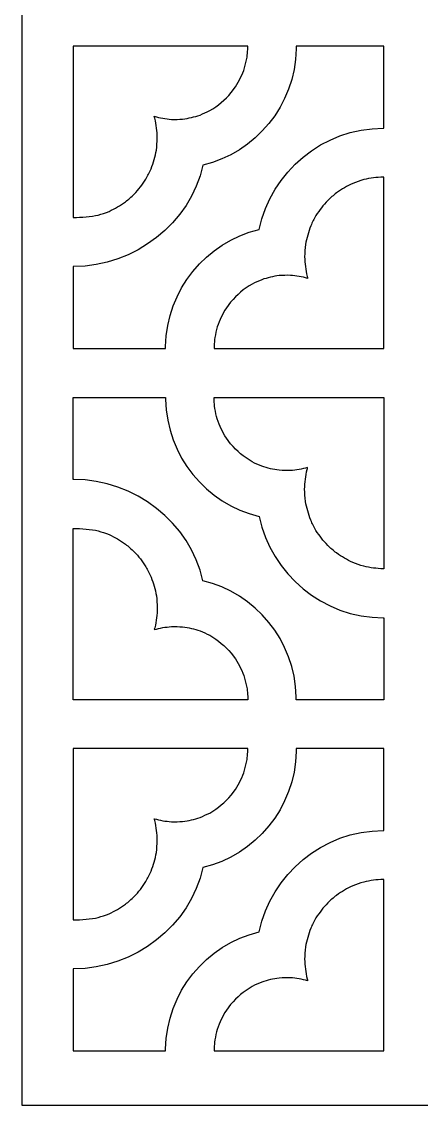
# Model space of a CAD drawing. Header units: centimetres. Extents: x -20.1 to -15.7, y -9 to 9.
# Drawn here: x -20.085 to -18.515, y -9 to -4.742 of the extents above; entities that cross this region are included whole.
import ezdxf

# ---------------------------------------------------------------- set-up
doc = ezdxf.new("R2010")
doc.units = ezdxf.units.CM
doc.header["$MEASUREMENT"] = 0
doc.layers.add('layer 1', color=7, linetype='Continuous')

msp = doc.modelspace()

# ---------------------------------------------------------------- linework, layer by layer
at = {"layer": 'layer 1', "color": 250}
for points, knots in [([(-20.08518, 9.00078), (-20.08518, 9.00078), (-15.65871, 9.00078), (-15.65871, 9.00078), (-15.65871, 9.00078), (-15.65871, 9.00078), (-15.65871, -9.00021), (-15.65871, -9.00021), (-15.65871, -9.00021), (-15.65871, -9.00021), (-20.08518, -9.00021), (-20.08518, -9.00021), (-20.08518, -9.00021), (-20.08518, -9.00021), (-20.08518, 9.00078), (-20.08518, 9.00078)], [0, 0, 0, 0, 0.2, 0.2, 0.2, 0.2, 0.4, 0.4, 0.4, 0.4, 0.6, 0.6, 0.6, 0.6, 1, 1, 1, 1]), ([(-19.88259, -4.83838), (-19.88259, -4.83838), (-19.1971, -4.83838), (-19.1971, -4.83838), (-19.1971, -4.83838), (-19.19716, -4.84366), (-19.19724, -4.84925), (-19.19735, -4.85169), (-19.19735, -4.85169), (-19.19778, -4.86146), (-19.19864, -4.87128), (-19.19993, -4.88146), (-19.19993, -4.88146), (-19.20245, -4.89568), (-19.20552, -4.9091), (-19.20944, -4.923), (-19.20944, -4.923), (-19.21867, -4.95049), (-19.22986, -4.9739), (-19.24538, -4.99834), (-19.24538, -4.99834), (-19.24538, -4.99834), (-19.26192, -5.02067), (-19.26192, -5.02067), (-19.26192, -5.02067), (-19.28715, -5.05009), (-19.31322, -5.07188), (-19.3466, -5.09132), (-19.3466, -5.09132), (-19.35909, -5.0978), (-19.37132, -5.1034), (-19.38438, -5.10862), (-19.38438, -5.10862), (-19.40735, -5.11651), (-19.42879, -5.12148), (-19.45285, -5.12459), (-19.45285, -5.12459), (-19.46771, -5.12574), (-19.48189, -5.12609), (-19.49679, -5.12571), (-19.49679, -5.12571), (-19.52046, -5.12388), (-19.54171, -5.12016), (-19.56445, -5.11374), (-19.56445, -5.11374), (-19.5637, -5.11623), (-19.56297, -5.11873), (-19.56226, -5.12126), (-19.56226, -5.12126), (-19.55621, -5.14767), (-19.55322, -5.172), (-19.55254, -5.1991), (-19.55254, -5.1991), (-19.55294, -5.21525), (-19.55408, -5.2306), (-19.55611, -5.24664), (-19.55611, -5.24664), (-19.56072, -5.27262), (-19.56718, -5.29566), (-19.57679, -5.32021), (-19.57679, -5.32021), (-19.58306, -5.3342), (-19.58969, -5.34727), (-19.59728, -5.36057), (-19.59728, -5.36057), (-19.61115, -5.3824), (-19.62567, -5.40106), (-19.64338, -5.41983), (-19.64338, -5.41983), (-19.65435, -5.43041), (-19.66533, -5.44003), (-19.67725, -5.4495), (-19.67725, -5.4495), (-19.69819, -5.46458), (-19.71852, -5.47642), (-19.74194, -5.48715), (-19.74194, -5.48715), (-19.75618, -5.49284), (-19.77003, -5.49759), (-19.78475, -5.50183), (-19.78475, -5.50183), (-19.81088, -5.50795), (-19.85369, -5.51097), (-19.88049, -5.51166), (-19.88049, -5.51166), (-19.8807, -5.51165), (-19.88152, -5.51165), (-19.88259, -5.51164), (-19.88259, -5.51164), (-19.88259, -5.51164), (-19.88259, -4.83838), (-19.88259, -4.83838)], [0, 0, 0, 0, 0.0416667, 0.0416667, 0.0416667, 0.0416667, 0.0833333, 0.0833333, 0.0833333, 0.0833333, 0.125, 0.125, 0.125, 0.125, 0.1666667, 0.1666667, 0.1666667, 0.1666667, 0.2083333, 0.2083333, 0.2083333, 0.2083333, 0.25, 0.25, 0.25, 0.25, 0.2916667, 0.2916667, 0.2916667, 0.2916667, 0.3333333, 0.3333333, 0.3333333, 0.3333333, 0.375, 0.375, 0.375, 0.375, 0.4166667, 0.4166667, 0.4166667, 0.4166667, 0.4583333, 0.4583333, 0.4583333, 0.4583333, 0.5, 0.5, 0.5, 0.5, 0.5416667, 0.5416667, 0.5416667, 0.5416667, 0.5833333, 0.5833333, 0.5833333, 0.5833333, 0.625, 0.625, 0.625, 0.625, 0.6666667, 0.6666667, 0.6666667, 0.6666667, 0.7083333, 0.7083333, 0.7083333, 0.7083333, 0.75, 0.75, 0.75, 0.75, 0.7916667, 0.7916667, 0.7916667, 0.7916667, 0.8333333, 0.8333333, 0.8333333, 0.8333333, 0.875, 0.875, 0.875, 0.875, 0.9166667, 0.9166667, 0.9166667, 0.9166667, 1, 1, 1, 1]), ([(-19.00629, -4.83838), (-19.00629, -4.83838), (-18.66243, -4.83838), (-18.66243, -4.83838), (-18.66243, -4.83838), (-18.66243, -4.83838), (-18.66243, -5.16033), (-18.66243, -5.16033), (-18.66243, -5.16033), (-18.66362, -5.16033), (-18.66441, -5.16033), (-18.66454, -5.16033), (-18.66454, -5.16033), (-18.90349, -5.16033), (-19.10415, -5.33142), (-19.15284, -5.55859), (-19.15284, -5.55859), (-19.36021, -5.60785), (-19.51605, -5.79489), (-19.51996, -6.01826), (-19.51996, -6.01826), (-19.51998, -6.01935), (-19.52, -6.02255), (-19.52001, -6.02609), (-19.52001, -6.02609), (-19.52001, -6.02609), (-19.88259, -6.02609), (-19.88259, -6.02609), (-19.88259, -6.02609), (-19.88259, -6.02609), (-19.88259, -5.7041), (-19.88259, -5.7041), (-19.88259, -5.7041), (-19.88152, -5.7041), (-19.8807, -5.70411), (-19.88049, -5.70411), (-19.88049, -5.70411), (-19.64154, -5.70411), (-19.42214, -5.53302), (-19.37345, -5.30584), (-19.37345, -5.30584), (-19.16695, -5.25679), (-19.01155, -5.07111), (-19.00639, -4.84899), (-19.00639, -4.84899), (-19.00635, -4.84721), (-19.00631, -4.84279), (-19.00629, -4.83838)], [0, 0, 0, 0, 0.0769231, 0.0769231, 0.0769231, 0.0769231, 0.1538462, 0.1538462, 0.1538462, 0.1538462, 0.2307692, 0.2307692, 0.2307692, 0.2307692, 0.3076923, 0.3076923, 0.3076923, 0.3076923, 0.3846154, 0.3846154, 0.3846154, 0.3846154, 0.4615385, 0.4615385, 0.4615385, 0.4615385, 0.5384615, 0.5384615, 0.5384615, 0.5384615, 0.6153846, 0.6153846, 0.6153846, 0.6153846, 0.6923077, 0.6923077, 0.6923077, 0.6923077, 0.7692308, 0.7692308, 0.7692308, 0.7692308, 0.8461538, 0.8461538, 0.8461538, 0.8461538, 1, 1, 1, 1]), ([(-19.3292, -6.02609), (-19.32917, -6.02153), (-19.32911, -6.0171), (-19.32905, -6.0154), (-19.32905, -6.0154), (-19.32866, -6.00475), (-19.32777, -5.99407), (-19.32636, -5.98297), (-19.32636, -5.98297), (-19.32384, -5.96875), (-19.32077, -5.95533), (-19.31685, -5.94144), (-19.31685, -5.94144), (-19.30762, -5.91394), (-19.29643, -5.89053), (-19.28091, -5.86609), (-19.28091, -5.86609), (-19.28091, -5.86609), (-19.26437, -5.84376), (-19.26437, -5.84376), (-19.26437, -5.84376), (-19.23914, -5.81434), (-19.21307, -5.79255), (-19.17969, -5.77311), (-19.17969, -5.77311), (-19.1672, -5.76663), (-19.15497, -5.76103), (-19.14191, -5.75581), (-19.14191, -5.75581), (-19.11894, -5.74792), (-19.0975, -5.74295), (-19.07344, -5.73984), (-19.07344, -5.73984), (-19.05858, -5.73869), (-19.0444, -5.73834), (-19.0295, -5.73872), (-19.0295, -5.73872), (-19.00583, -5.74055), (-18.98458, -5.74427), (-18.96184, -5.75069), (-18.96184, -5.75069), (-18.96259, -5.7482), (-18.96332, -5.7457), (-18.96403, -5.74317), (-18.96403, -5.74317), (-18.97008, -5.71676), (-18.97307, -5.69243), (-18.97375, -5.66533), (-18.97375, -5.66533), (-18.97335, -5.64918), (-18.97221, -5.63383), (-18.97018, -5.61779), (-18.97018, -5.61779), (-18.96557, -5.59182), (-18.95911, -5.56877), (-18.9495, -5.54422), (-18.9495, -5.54422), (-18.94323, -5.53023), (-18.9366, -5.51717), (-18.92901, -5.50386), (-18.92901, -5.50386), (-18.91514, -5.48203), (-18.90062, -5.46337), (-18.88291, -5.4446), (-18.88291, -5.4446), (-18.87194, -5.43402), (-18.86096, -5.4244), (-18.84904, -5.41493), (-18.84904, -5.41493), (-18.8281, -5.39986), (-18.80777, -5.38802), (-18.78435, -5.37728), (-18.78435, -5.37728), (-18.77011, -5.37159), (-18.75626, -5.36684), (-18.74154, -5.3626), (-18.74154, -5.3626), (-18.71541, -5.35648), (-18.69134, -5.35346), (-18.66454, -5.35277), (-18.66454, -5.35277), (-18.66441, -5.35277), (-18.66363, -5.35278), (-18.66243, -5.35278), (-18.66243, -5.35278), (-18.66243, -5.35278), (-18.66243, -6.02609), (-18.66243, -6.02609), (-18.66243, -6.02609), (-18.66243, -6.02609), (-19.3292, -6.02609), (-19.3292, -6.02609)], [0, 0, 0, 0, 0.0416667, 0.0416667, 0.0416667, 0.0416667, 0.0833333, 0.0833333, 0.0833333, 0.0833333, 0.125, 0.125, 0.125, 0.125, 0.1666667, 0.1666667, 0.1666667, 0.1666667, 0.2083333, 0.2083333, 0.2083333, 0.2083333, 0.25, 0.25, 0.25, 0.25, 0.2916667, 0.2916667, 0.2916667, 0.2916667, 0.3333333, 0.3333333, 0.3333333, 0.3333333, 0.375, 0.375, 0.375, 0.375, 0.4166667, 0.4166667, 0.4166667, 0.4166667, 0.4583333, 0.4583333, 0.4583333, 0.4583333, 0.5, 0.5, 0.5, 0.5, 0.5416667, 0.5416667, 0.5416667, 0.5416667, 0.5833333, 0.5833333, 0.5833333, 0.5833333, 0.625, 0.625, 0.625, 0.625, 0.6666667, 0.6666667, 0.6666667, 0.6666667, 0.7083333, 0.7083333, 0.7083333, 0.7083333, 0.75, 0.75, 0.75, 0.75, 0.7916667, 0.7916667, 0.7916667, 0.7916667, 0.8333333, 0.8333333, 0.8333333, 0.8333333, 0.875, 0.875, 0.875, 0.875, 0.9166667, 0.9166667, 0.9166667, 0.9166667, 1, 1, 1, 1]), ([(-19.00629, -7.40618), (-19.00629, -7.40618), (-18.66243, -7.40618), (-18.66243, -7.40618), (-18.66243, -7.40618), (-18.66243, -7.40618), (-18.66243, -7.08423), (-18.66243, -7.08423), (-18.66243, -7.08423), (-18.66362, -7.08423), (-18.66441, -7.08424), (-18.66454, -7.08424), (-18.66454, -7.08424), (-18.90349, -7.08424), (-19.10415, -6.91315), (-19.15284, -6.68597), (-19.15284, -6.68597), (-19.36021, -6.63671), (-19.51605, -6.44967), (-19.51996, -6.22631), (-19.51996, -6.22631), (-19.51998, -6.22522), (-19.52, -6.22202), (-19.52001, -6.21847), (-19.52001, -6.21847), (-19.52001, -6.21847), (-19.88259, -6.21847), (-19.88259, -6.21847), (-19.88259, -6.21847), (-19.88259, -6.21847), (-19.88259, -6.54047), (-19.88259, -6.54047), (-19.88259, -6.54047), (-19.88152, -6.54046), (-19.8807, -6.54046), (-19.88049, -6.54046), (-19.88049, -6.54046), (-19.64154, -6.54046), (-19.42214, -6.71155), (-19.37345, -6.93873), (-19.37345, -6.93873), (-19.16695, -6.98778), (-19.01155, -7.17345), (-19.00639, -7.39558), (-19.00639, -7.39558), (-19.00635, -7.39735), (-19.00631, -7.40177), (-19.00629, -7.40618)], [0, 0, 0, 0, 0.0769231, 0.0769231, 0.0769231, 0.0769231, 0.1538462, 0.1538462, 0.1538462, 0.1538462, 0.2307692, 0.2307692, 0.2307692, 0.2307692, 0.3076923, 0.3076923, 0.3076923, 0.3076923, 0.3846154, 0.3846154, 0.3846154, 0.3846154, 0.4615385, 0.4615385, 0.4615385, 0.4615385, 0.5384615, 0.5384615, 0.5384615, 0.5384615, 0.6153846, 0.6153846, 0.6153846, 0.6153846, 0.6923077, 0.6923077, 0.6923077, 0.6923077, 0.7692308, 0.7692308, 0.7692308, 0.7692308, 0.8461538, 0.8461538, 0.8461538, 0.8461538, 1, 1, 1, 1]), ([(-19.3292, -6.21847), (-19.32917, -6.22303), (-19.32911, -6.22746), (-19.32905, -6.22916), (-19.32905, -6.22916), (-19.32866, -6.23981), (-19.32777, -6.25049), (-19.32636, -6.26159), (-19.32636, -6.26159), (-19.32384, -6.27581), (-19.32077, -6.28923), (-19.31685, -6.30313), (-19.31685, -6.30313), (-19.30762, -6.33063), (-19.29643, -6.35404), (-19.28091, -6.37847), (-19.28091, -6.37847), (-19.28091, -6.37847), (-19.26437, -6.4008), (-19.26437, -6.4008), (-19.26437, -6.4008), (-19.23914, -6.43022), (-19.21307, -6.45201), (-19.17969, -6.47145), (-19.17969, -6.47145), (-19.1672, -6.47793), (-19.15497, -6.48353), (-19.14191, -6.48875), (-19.14191, -6.48875), (-19.11894, -6.49664), (-19.0975, -6.50162), (-19.07344, -6.50472), (-19.07344, -6.50472), (-19.05858, -6.50587), (-19.0444, -6.50622), (-19.0295, -6.50584), (-19.0295, -6.50584), (-19.00583, -6.50401), (-18.98458, -6.50029), (-18.96184, -6.49388), (-18.96184, -6.49388), (-18.96259, -6.49636), (-18.96332, -6.49887), (-18.96403, -6.5014), (-18.96403, -6.5014), (-18.97008, -6.5278), (-18.97307, -6.55213), (-18.97375, -6.57923), (-18.97375, -6.57923), (-18.97335, -6.59539), (-18.97221, -6.61074), (-18.97018, -6.62677), (-18.97018, -6.62677), (-18.96557, -6.65275), (-18.95911, -6.6758), (-18.9495, -6.70034), (-18.9495, -6.70034), (-18.94323, -6.71433), (-18.9366, -6.7274), (-18.92901, -6.74071), (-18.92901, -6.74071), (-18.91514, -6.76254), (-18.90062, -6.78119), (-18.88291, -6.79997), (-18.88291, -6.79997), (-18.87194, -6.81054), (-18.86096, -6.82016), (-18.84904, -6.82963), (-18.84904, -6.82963), (-18.8281, -6.84471), (-18.80777, -6.85655), (-18.78435, -6.86728), (-18.78435, -6.86728), (-18.77011, -6.87297), (-18.75626, -6.87772), (-18.74154, -6.88196), (-18.74154, -6.88196), (-18.71541, -6.88808), (-18.69134, -6.8911), (-18.66454, -6.89179), (-18.66454, -6.89179), (-18.66441, -6.89179), (-18.66363, -6.89178), (-18.66243, -6.89178), (-18.66243, -6.89178), (-18.66243, -6.89178), (-18.66243, -6.21847), (-18.66243, -6.21847), (-18.66243, -6.21847), (-18.66243, -6.21847), (-19.3292, -6.21847), (-19.3292, -6.21847)], [0, 0, 0, 0, 0.0416667, 0.0416667, 0.0416667, 0.0416667, 0.0833333, 0.0833333, 0.0833333, 0.0833333, 0.125, 0.125, 0.125, 0.125, 0.1666667, 0.1666667, 0.1666667, 0.1666667, 0.2083333, 0.2083333, 0.2083333, 0.2083333, 0.25, 0.25, 0.25, 0.25, 0.2916667, 0.2916667, 0.2916667, 0.2916667, 0.3333333, 0.3333333, 0.3333333, 0.3333333, 0.375, 0.375, 0.375, 0.375, 0.4166667, 0.4166667, 0.4166667, 0.4166667, 0.4583333, 0.4583333, 0.4583333, 0.4583333, 0.5, 0.5, 0.5, 0.5, 0.5416667, 0.5416667, 0.5416667, 0.5416667, 0.5833333, 0.5833333, 0.5833333, 0.5833333, 0.625, 0.625, 0.625, 0.625, 0.6666667, 0.6666667, 0.6666667, 0.6666667, 0.7083333, 0.7083333, 0.7083333, 0.7083333, 0.75, 0.75, 0.75, 0.75, 0.7916667, 0.7916667, 0.7916667, 0.7916667, 0.8333333, 0.8333333, 0.8333333, 0.8333333, 0.875, 0.875, 0.875, 0.875, 0.9166667, 0.9166667, 0.9166667, 0.9166667, 1, 1, 1, 1]), ([(-19.88259, -7.40618), (-19.88259, -7.40618), (-19.1971, -7.40618), (-19.1971, -7.40618), (-19.1971, -7.40618), (-19.19716, -7.4009), (-19.19724, -7.39531), (-19.19735, -7.39287), (-19.19735, -7.39287), (-19.19778, -7.3831), (-19.19864, -7.37328), (-19.19993, -7.3631), (-19.19993, -7.3631), (-19.20245, -7.34888), (-19.20552, -7.33546), (-19.20944, -7.32157), (-19.20944, -7.32157), (-19.21867, -7.29407), (-19.22986, -7.27066), (-19.24538, -7.24623), (-19.24538, -7.24623), (-19.24538, -7.24623), (-19.26192, -7.22389), (-19.26192, -7.22389), (-19.26192, -7.22389), (-19.28715, -7.19447), (-19.31322, -7.17268), (-19.3466, -7.15325), (-19.3466, -7.15325), (-19.35909, -7.14676), (-19.37132, -7.14116), (-19.38438, -7.13594), (-19.38438, -7.13594), (-19.40735, -7.12806), (-19.42879, -7.12308), (-19.45285, -7.11997), (-19.45285, -7.11997), (-19.46771, -7.11883), (-19.48189, -7.11847), (-19.49679, -7.11886), (-19.49679, -7.11886), (-19.52046, -7.12068), (-19.54171, -7.12441), (-19.56445, -7.13082), (-19.56445, -7.13082), (-19.5637, -7.12834), (-19.56297, -7.12583), (-19.56226, -7.1233), (-19.56226, -7.1233), (-19.55621, -7.09689), (-19.55322, -7.07256), (-19.55254, -7.04546), (-19.55254, -7.04546), (-19.55294, -7.02931), (-19.55408, -7.01396), (-19.55611, -6.99793), (-19.55611, -6.99793), (-19.56072, -6.97195), (-19.56718, -6.9489), (-19.57679, -6.92435), (-19.57679, -6.92435), (-19.58306, -6.91037), (-19.58969, -6.8973), (-19.59728, -6.88399), (-19.59728, -6.88399), (-19.61115, -6.86216), (-19.62567, -6.8435), (-19.64338, -6.82473), (-19.64338, -6.82473), (-19.65435, -6.81415), (-19.66533, -6.80454), (-19.67725, -6.79506), (-19.67725, -6.79506), (-19.69819, -6.77999), (-19.71852, -6.76815), (-19.74194, -6.75742), (-19.74194, -6.75742), (-19.75618, -6.75172), (-19.77003, -6.74698), (-19.78475, -6.74273), (-19.78475, -6.74273), (-19.81088, -6.73661), (-19.85369, -6.73359), (-19.88049, -6.7329), (-19.88049, -6.7329), (-19.8807, -6.73291), (-19.88152, -6.73292), (-19.88259, -6.73292), (-19.88259, -6.73292), (-19.88259, -6.73292), (-19.88259, -7.40618), (-19.88259, -7.40618)], [0, 0, 0, 0, 0.0416667, 0.0416667, 0.0416667, 0.0416667, 0.0833333, 0.0833333, 0.0833333, 0.0833333, 0.125, 0.125, 0.125, 0.125, 0.1666667, 0.1666667, 0.1666667, 0.1666667, 0.2083333, 0.2083333, 0.2083333, 0.2083333, 0.25, 0.25, 0.25, 0.25, 0.2916667, 0.2916667, 0.2916667, 0.2916667, 0.3333333, 0.3333333, 0.3333333, 0.3333333, 0.375, 0.375, 0.375, 0.375, 0.4166667, 0.4166667, 0.4166667, 0.4166667, 0.4583333, 0.4583333, 0.4583333, 0.4583333, 0.5, 0.5, 0.5, 0.5, 0.5416667, 0.5416667, 0.5416667, 0.5416667, 0.5833333, 0.5833333, 0.5833333, 0.5833333, 0.625, 0.625, 0.625, 0.625, 0.6666667, 0.6666667, 0.6666667, 0.6666667, 0.7083333, 0.7083333, 0.7083333, 0.7083333, 0.75, 0.75, 0.75, 0.75, 0.7916667, 0.7916667, 0.7916667, 0.7916667, 0.8333333, 0.8333333, 0.8333333, 0.8333333, 0.875, 0.875, 0.875, 0.875, 0.9166667, 0.9166667, 0.9166667, 0.9166667, 1, 1, 1, 1]), ([(-19.88259, -7.59856), (-19.88259, -7.59856), (-19.1971, -7.59856), (-19.1971, -7.59856), (-19.1971, -7.59856), (-19.19716, -7.60384), (-19.19724, -7.60943), (-19.19735, -7.61187), (-19.19735, -7.61187), (-19.19778, -7.62164), (-19.19864, -7.63146), (-19.19993, -7.64164), (-19.19993, -7.64164), (-19.20245, -7.65586), (-19.20552, -7.66928), (-19.20944, -7.68317), (-19.20944, -7.68317), (-19.21867, -7.71067), (-19.22986, -7.73408), (-19.24538, -7.75851), (-19.24538, -7.75851), (-19.24538, -7.75851), (-19.26192, -7.78085), (-19.26192, -7.78085), (-19.26192, -7.78085), (-19.28715, -7.81027), (-19.31322, -7.83206), (-19.3466, -7.8515), (-19.3466, -7.8515), (-19.35909, -7.85798), (-19.37132, -7.86358), (-19.38438, -7.8688), (-19.38438, -7.8688), (-19.40735, -7.87669), (-19.42879, -7.88166), (-19.45285, -7.88477), (-19.45285, -7.88477), (-19.46771, -7.88592), (-19.48189, -7.88627), (-19.49679, -7.88589), (-19.49679, -7.88589), (-19.52046, -7.88406), (-19.54171, -7.88034), (-19.56445, -7.87392), (-19.56445, -7.87392), (-19.5637, -7.87641), (-19.56297, -7.87891), (-19.56226, -7.88144), (-19.56226, -7.88144), (-19.55621, -7.90785), (-19.55322, -7.93218), (-19.55254, -7.95928), (-19.55254, -7.95928), (-19.55294, -7.97543), (-19.55408, -7.99078), (-19.55611, -8.00682), (-19.55611, -8.00682), (-19.56072, -8.03279), (-19.56718, -8.05584), (-19.57679, -8.08039), (-19.57679, -8.08039), (-19.58306, -8.09438), (-19.58969, -8.10744), (-19.59728, -8.12075), (-19.59728, -8.12075), (-19.61115, -8.14258), (-19.62567, -8.16124), (-19.64338, -8.18001), (-19.64338, -8.18001), (-19.65435, -8.19059), (-19.66533, -8.20021), (-19.67725, -8.20968), (-19.67725, -8.20968), (-19.69819, -8.22475), (-19.71852, -8.23659), (-19.74194, -8.24732), (-19.74194, -8.24732), (-19.75618, -8.25302), (-19.77003, -8.25776), (-19.78475, -8.26201), (-19.78475, -8.26201), (-19.81088, -8.26813), (-19.85369, -8.27115), (-19.88049, -8.27184), (-19.88049, -8.27184), (-19.8807, -8.27183), (-19.88152, -8.27182), (-19.88259, -8.27182), (-19.88259, -8.27182), (-19.88259, -8.27182), (-19.88259, -7.59856), (-19.88259, -7.59856)], [0, 0, 0, 0, 0.0416667, 0.0416667, 0.0416667, 0.0416667, 0.0833333, 0.0833333, 0.0833333, 0.0833333, 0.125, 0.125, 0.125, 0.125, 0.1666667, 0.1666667, 0.1666667, 0.1666667, 0.2083333, 0.2083333, 0.2083333, 0.2083333, 0.25, 0.25, 0.25, 0.25, 0.2916667, 0.2916667, 0.2916667, 0.2916667, 0.3333333, 0.3333333, 0.3333333, 0.3333333, 0.375, 0.375, 0.375, 0.375, 0.4166667, 0.4166667, 0.4166667, 0.4166667, 0.4583333, 0.4583333, 0.4583333, 0.4583333, 0.5, 0.5, 0.5, 0.5, 0.5416667, 0.5416667, 0.5416667, 0.5416667, 0.5833333, 0.5833333, 0.5833333, 0.5833333, 0.625, 0.625, 0.625, 0.625, 0.6666667, 0.6666667, 0.6666667, 0.6666667, 0.7083333, 0.7083333, 0.7083333, 0.7083333, 0.75, 0.75, 0.75, 0.75, 0.7916667, 0.7916667, 0.7916667, 0.7916667, 0.8333333, 0.8333333, 0.8333333, 0.8333333, 0.875, 0.875, 0.875, 0.875, 0.9166667, 0.9166667, 0.9166667, 0.9166667, 1, 1, 1, 1]), ([(-19.00629, -7.59856), (-19.00629, -7.59856), (-18.66243, -7.59856), (-18.66243, -7.59856), (-18.66243, -7.59856), (-18.66243, -7.59856), (-18.66243, -7.92051), (-18.66243, -7.92051), (-18.66243, -7.92051), (-18.66362, -7.92051), (-18.66441, -7.9205), (-18.66454, -7.9205), (-18.66454, -7.9205), (-18.90349, -7.9205), (-19.10415, -8.09159), (-19.15284, -8.31877), (-19.15284, -8.31877), (-19.36021, -8.36803), (-19.51605, -8.55507), (-19.51996, -8.77843), (-19.51996, -8.77843), (-19.51998, -8.77953), (-19.52, -8.78273), (-19.52001, -8.78627), (-19.52001, -8.78627), (-19.52001, -8.78627), (-19.88259, -8.78627), (-19.88259, -8.78627), (-19.88259, -8.78627), (-19.88259, -8.78627), (-19.88259, -8.46428), (-19.88259, -8.46428), (-19.88259, -8.46428), (-19.88152, -8.46428), (-19.8807, -8.46428), (-19.88049, -8.46428), (-19.88049, -8.46428), (-19.64154, -8.46428), (-19.42214, -8.29319), (-19.37345, -8.06602), (-19.37345, -8.06602), (-19.16695, -8.01697), (-19.01155, -7.83129), (-19.00639, -7.60917), (-19.00639, -7.60917), (-19.00635, -7.60739), (-19.00631, -7.60297), (-19.00629, -7.59856)], [0, 0, 0, 0, 0.0769231, 0.0769231, 0.0769231, 0.0769231, 0.1538462, 0.1538462, 0.1538462, 0.1538462, 0.2307692, 0.2307692, 0.2307692, 0.2307692, 0.3076923, 0.3076923, 0.3076923, 0.3076923, 0.3846154, 0.3846154, 0.3846154, 0.3846154, 0.4615385, 0.4615385, 0.4615385, 0.4615385, 0.5384615, 0.5384615, 0.5384615, 0.5384615, 0.6153846, 0.6153846, 0.6153846, 0.6153846, 0.6923077, 0.6923077, 0.6923077, 0.6923077, 0.7692308, 0.7692308, 0.7692308, 0.7692308, 0.8461538, 0.8461538, 0.8461538, 0.8461538, 1, 1, 1, 1]), ([(-19.3292, -8.78627), (-19.32917, -8.78171), (-19.32911, -8.77728), (-19.32905, -8.77558), (-19.32905, -8.77558), (-19.32866, -8.76493), (-19.32777, -8.75425), (-19.32636, -8.74315), (-19.32636, -8.74315), (-19.32384, -8.72893), (-19.32077, -8.71551), (-19.31685, -8.70161), (-19.31685, -8.70161), (-19.30762, -8.67412), (-19.29643, -8.65071), (-19.28091, -8.62627), (-19.28091, -8.62627), (-19.28091, -8.62627), (-19.26437, -8.60394), (-19.26437, -8.60394), (-19.26437, -8.60394), (-19.23914, -8.57452), (-19.21307, -8.55273), (-19.17969, -8.53329), (-19.17969, -8.53329), (-19.1672, -8.52681), (-19.15497, -8.52121), (-19.14191, -8.51599), (-19.14191, -8.51599), (-19.11894, -8.5081), (-19.0975, -8.50313), (-19.07344, -8.50002), (-19.07344, -8.50002), (-19.05858, -8.49887), (-19.0444, -8.49852), (-19.0295, -8.4989), (-19.0295, -8.4989), (-19.00583, -8.50073), (-18.98458, -8.50445), (-18.96184, -8.51086), (-18.96184, -8.51086), (-18.96259, -8.50838), (-18.96332, -8.50588), (-18.96403, -8.50335), (-18.96403, -8.50335), (-18.97008, -8.47694), (-18.97307, -8.45261), (-18.97375, -8.42551), (-18.97375, -8.42551), (-18.97335, -8.40935), (-18.97221, -8.39401), (-18.97018, -8.37797), (-18.97018, -8.37797), (-18.96557, -8.35199), (-18.95911, -8.32894), (-18.9495, -8.3044), (-18.9495, -8.3044), (-18.94323, -8.29041), (-18.9366, -8.27734), (-18.92901, -8.26404), (-18.92901, -8.26404), (-18.91514, -8.24221), (-18.90062, -8.22355), (-18.88291, -8.20478), (-18.88291, -8.20478), (-18.87194, -8.1942), (-18.86096, -8.18458), (-18.84904, -8.17511), (-18.84904, -8.17511), (-18.8281, -8.16003), (-18.80777, -8.14819), (-18.78435, -8.13746), (-18.78435, -8.13746), (-18.77011, -8.13177), (-18.75626, -8.12702), (-18.74154, -8.12278), (-18.74154, -8.12278), (-18.71541, -8.11666), (-18.69134, -8.11364), (-18.66454, -8.11295), (-18.66454, -8.11295), (-18.66441, -8.11295), (-18.66363, -8.11296), (-18.66243, -8.11296), (-18.66243, -8.11296), (-18.66243, -8.11296), (-18.66243, -8.78627), (-18.66243, -8.78627), (-18.66243, -8.78627), (-18.66243, -8.78627), (-19.3292, -8.78627), (-19.3292, -8.78627)], [0, 0, 0, 0, 0.0416667, 0.0416667, 0.0416667, 0.0416667, 0.0833333, 0.0833333, 0.0833333, 0.0833333, 0.125, 0.125, 0.125, 0.125, 0.1666667, 0.1666667, 0.1666667, 0.1666667, 0.2083333, 0.2083333, 0.2083333, 0.2083333, 0.25, 0.25, 0.25, 0.25, 0.2916667, 0.2916667, 0.2916667, 0.2916667, 0.3333333, 0.3333333, 0.3333333, 0.3333333, 0.375, 0.375, 0.375, 0.375, 0.4166667, 0.4166667, 0.4166667, 0.4166667, 0.4583333, 0.4583333, 0.4583333, 0.4583333, 0.5, 0.5, 0.5, 0.5, 0.5416667, 0.5416667, 0.5416667, 0.5416667, 0.5833333, 0.5833333, 0.5833333, 0.5833333, 0.625, 0.625, 0.625, 0.625, 0.6666667, 0.6666667, 0.6666667, 0.6666667, 0.7083333, 0.7083333, 0.7083333, 0.7083333, 0.75, 0.75, 0.75, 0.75, 0.7916667, 0.7916667, 0.7916667, 0.7916667, 0.8333333, 0.8333333, 0.8333333, 0.8333333, 0.875, 0.875, 0.875, 0.875, 0.9166667, 0.9166667, 0.9166667, 0.9166667, 1, 1, 1, 1])]:
    msp.add_open_spline(points, degree=3, knots=knots, dxfattribs=at)

doc.saveas('drawing.dxf')
